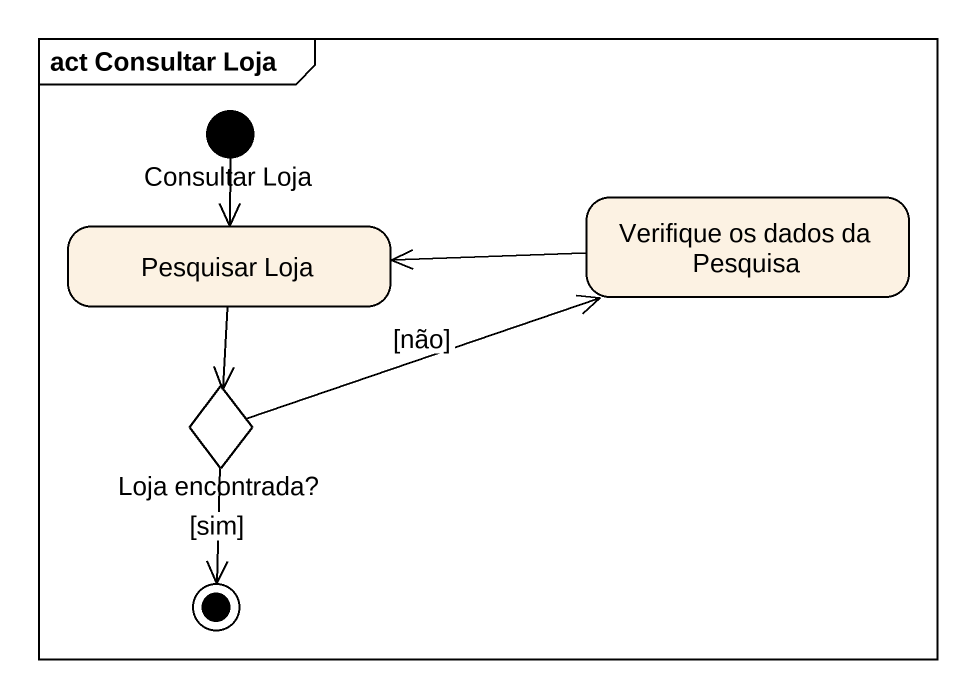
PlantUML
@startuml
mainframe act Consultar Loja
hide empty description
state "Consultar Loja" as Consultar_Loja <<start>>
state "Verifique os dados da Pesquisa" as Verifique_os_dados_da
state "Pesquisar Loja" as Pesquisar_Loja
state "Loja encontrada?" as Loja_encontrada <<choice>>
Consultar_Loja --> Pesquisar_Loja
Verifique_os_dados_da -left-> Pesquisar_Loja
Pesquisar_Loja --> Loja_encontrada
Loja_encontrada -right-> Verifique_os_dados_da : [não]
Loja_encontrada --> [*] : [sim]
@enduml
